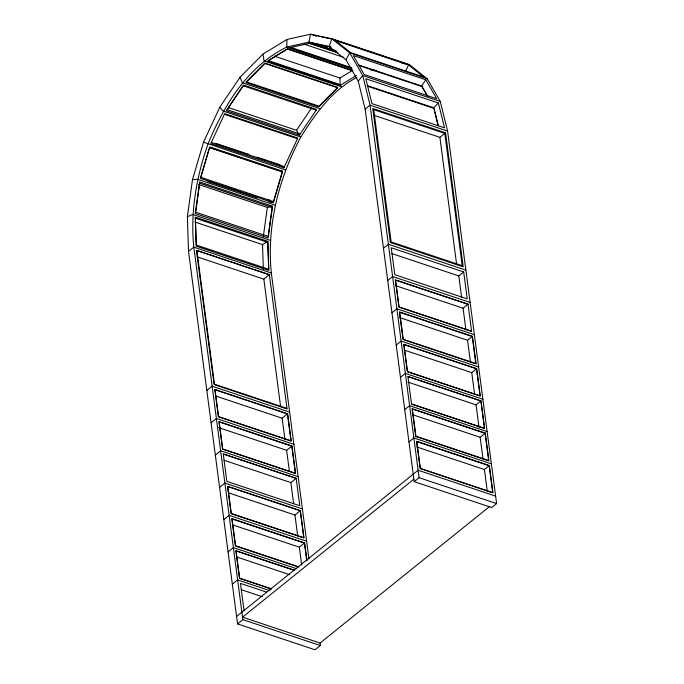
<?xml version="1.0" encoding="UTF-8"?>
<svg xmlns="http://www.w3.org/2000/svg" width="684" height="684" viewBox="0 0 684 684"><rect width="100%" height="100%" fill="white"/><g stroke="black" fill="none" stroke-linecap="round" stroke-linejoin="round"><path stroke-width="1.03" d="M286.989 39.424L286.758 47.076C247.728 66.168 223.907 105.122 207.996 144.05C196.342 177.07 190.229 212.108 193.82 247.129L242.863 619.644L237.562 623.919L188.519 251.396L187.382 216.768L192.503 179.516L203.541 142.178L219.744 107.302L240.007 77.266L262.938 54.121L286.989 39.424L310.519 34.2L331.911 38.791L409.434 64.672L427.243 78.771L440.257 101.42L447.575 131.063L496.618 503.586L491.711 507.537L414.196 481.656L365.153 109.141L358.236 81.157L345.959 59.782L329.149 46.478L308.954 42.143L286.758 47.076L352.192 68.93M263.263 236.997L267.333 207.432L272.54 206.269L268.179 237.929L195.273 213.579L199.625 181.927L272.54 206.269M308.98 558.931L271.334 273.01C266.563 225.891 278.696 178.515 300.806 137.022C315.418 113.886 331.979 90.117 357.005 77.395M268.479 201.66L269.077 199.634M273.19 202.669L282.492 171.205L209.791 146.932L200.489 178.396L273.19 202.669L269.419 201.865M283.903 167.862L297.745 138.065L224.694 113.672L210.852 143.469L283.903 167.862L280.791 165.4M405.595 71.264L408.528 64.946L335.322 40.501L350.627 52.617L423.832 77.061L408.528 64.946M345.959 59.782L349.729 52.89L427.243 78.771M299.336 135.193L226.242 110.782L243.572 85.09L316.666 109.491L299.336 135.193L296.514 130.285L311.536 108.012M427.261 95.794L421.626 85.979L425.799 79.789L353.312 55.592L364.187 74.522L436.674 98.718L425.799 79.789M358.236 81.157L362.734 75.539L349.729 52.89L331.911 38.791L329.149 46.478L331.167 47.153M438.136 125.882L433.656 107.747L438.367 102.993L365.812 78.763L371.951 103.609L444.506 127.84L438.367 102.993M188.519 251.396L193.82 247.129L271.334 273.01M365.153 109.141L370.061 105.182L447.575 131.063M197.462 256.97L263.827 279.132L269.821 274.233M373.823 115.288L439.897 137.347L444.805 133.397L462.222 265.666L391.137 241.931L373.729 109.662L444.805 133.397M206.825 390.47L212.125 386.203L289.64 412.084M383.459 248.207L388.367 244.256L465.889 270.137M211.074 422.755L216.375 418.488L293.898 444.369M387.708 280.5L392.625 276.541L470.139 302.422M215.323 455.04L220.624 450.773L298.147 476.654M391.966 312.785L396.874 308.826L474.388 334.707M215.768 396.036L282.141 418.206L287.442 413.931L290.982 440.821L218.572 416.642L215.032 389.752L287.442 413.931M391.393 253.431L458.784 275.934L463.701 271.984L467.24 298.891L394.813 274.703L391.265 247.796L463.701 271.984M219.581 487.324L224.874 483.058L302.396 508.939M396.216 345.069L401.123 341.111L478.638 367M218.743 427.628L286.622 450.294L291.923 446.028L295.539 473.473L222.599 449.114L218.983 421.669L291.923 446.028M395.608 285.673L463.068 308.202L467.976 304.243L395.489 280.038L399.037 307.013L471.524 331.21M223.83 519.609L229.131 515.343L306.646 541.224M400.465 377.354L405.373 373.396L482.887 399.285M224.019 460.272L290.862 482.588L296.163 478.321L299.772 505.741L226.857 481.391L223.249 453.971L296.163 478.321M399.507 317.556L467.565 340.273L472.473 336.323L476.098 363.897L403.038 339.503L399.413 311.93L472.473 336.323M228.08 551.894L233.381 547.627L296.805 568.806M404.714 409.639L409.622 405.68L487.136 431.57M228.473 492.831L294.932 515.026L300.233 510.76L303.79 537.735L231.286 513.53L227.738 486.546L300.233 510.76M403.902 349.969L471.746 372.618L476.654 368.667L480.262 396.07L407.356 371.728L403.748 344.326L476.654 368.667M232.329 584.179L237.63 579.912L269.847 590.668M408.964 441.924L413.871 437.965L491.394 463.855M232.551 524.876L299.344 547.174L304.645 542.908L306.996 560.803M408.015 382.134L476.055 404.851L480.963 400.901L484.588 428.458L411.546 404.064L407.921 376.508L480.963 400.901M236.578 616.464L418.121 470.25L495.644 496.139M413.871 479.176L242.529 617.165L320.052 643.046L489.727 506.399M414.196 481.656L419.104 477.706L496.618 503.586M412.512 414.675L480.151 437.264L485.059 433.314L488.641 460.494L415.949 436.221L412.375 409.041L485.059 433.314M416.736 446.926L484.426 469.532L489.334 465.582L492.925 492.813L420.181 468.523L416.59 441.291L489.334 465.582M320.052 643.046L320.377 645.534L315.076 649.8L237.562 623.919M274.301 56.131L339.939 78.044L352.286 70.503M352.38 70.324L287.75 48.744L267.478 61.124L340.179 85.406L356.355 75.514M194.974 222.052L262.528 244.607L267.863 241.349L268.821 270.428L196.214 246.18L195.265 217.11L267.863 241.349M187.382 216.768L192.743 214.443L270.257 240.332M370.873 70.204L374.028 69.469M374.362 70.717L376.38 70.272M192.503 179.516L197.582 179.293L275.096 205.174M316.641 35.807L314.64 35.371L316.658 36.047M318.641 36.235L332.646 39.236M330.346 47.025L312.34 43.16L336.554 51.249M400.311 62.432L405.313 63.501L333.655 39.578M402.303 63.142L409.434 64.672M282.492 171.205L277.781 170.196L210.133 147.607M315.555 35.884L310.519 34.2L308.954 42.143L336.135 51.223M313.007 43.297L335.254 50.727M337.306 52.335L309.98 43.212L290.025 47.649L350.747 67.921M309.51 43.34L337.81 52.788M304.26 44.203L343.727 57.379M358.194 64.8L421.626 85.979M358.544 65.407L422.105 86.629L427.748 96.453M290.957 47.47L351.593 67.716M352.893 70.956L287.28 49.043L268.376 60.594L341.051 84.859M440.257 101.42L362.734 75.539L370.061 105.182L419.104 477.706M367.146 85.534L433.656 107.747M367.291 86.124L434.083 108.431M341.572 86.825L264.058 60.944L262.964 54.104M319.924 108.679L242.41 82.79L240.007 77.266M316.119 110.158L243.188 85.808L227.097 109.662L300.028 134.013M228.43 107.55L296.514 130.285M300.806 137.022L223.292 111.141L219.744 107.302M224.292 114.279L297.54 138.741M215.964 143.392L248.985 154.422M256.996 157.098L280.012 164.784M211.262 142.34L284.51 166.793M285.519 169.94L203.541 142.178M207.893 181.431L257.372 197.95M198.471 184.432L267.333 207.432M269.274 274.746L196.881 250.566L214.477 384.237L286.878 408.408M408.006 376.61L480.903 400.952L484.511 428.355L411.614 404.013M223.266 453.996L296.146 478.33M304.645 542.908L231.773 518.575L235.382 545.943L298.13 566.899M298.908 566.899L235.604 545.764L232.064 518.934L304.423 543.096L306.731 560.632M293.983 570.071L235.869 550.663L239.511 578.331L271.574 589.035M294.719 570.473L236.04 550.885L239.639 578.219L271.001 588.693M236.578 556.947L289.683 574.68M266.666 592.147L240.486 583.401L244.034 610.385M241.23 589.685L262.374 596.747M242.863 619.644L320.377 645.534M434.34 109.466L438.17 124.941M467.565 340.273L470.387 361.725M471.746 372.618L474.662 394.753M476.055 404.851L479.014 427.303M480.151 437.264L483.041 459.221M484.426 469.532L487.324 491.531M458.784 275.934L461.649 297.66M463.068 308.202L465.932 329.979M439.897 137.347L456.621 264.323M286.622 450.294L289.409 471.413M290.862 482.588L293.641 503.68M299.344 547.174L301.695 565.069M263.827 279.132L280.594 406.484M282.141 418.206L285.006 439.915M294.932 515.026L297.668 535.777M339.939 78.044L340.179 85.406M262.528 244.607L263.349 269.53M199.694 183.218L195.701 212.211L268.145 236.407L272.138 207.406L199.694 183.218M209.466 147.607L200.694 177.267L273.634 201.626L282.406 171.958L209.466 147.607M264.623 63.39L246.334 81.849L319.36 106.225L337.648 87.774L264.623 63.39M265.136 63.176L245.898 82.593L318.47 106.824L337.708 87.407L265.136 63.176M445.549 132.773L372.754 108.474L390.402 242.546L463.196 266.854L445.549 132.773M468.027 304.2L395.412 279.953L398.977 307.056L471.601 331.304L468.027 304.2M267.769 242.384L195.419 218.23L196.299 245.077L268.658 269.231L267.769 242.384M472.251 336.511L399.704 312.289L403.261 339.315L475.808 363.537L472.251 336.511M269.368 274.66L196.411 250.301L214.092 384.553L287.049 408.912L269.368 274.66M476.517 368.779L403.936 344.548L407.493 371.609L480.074 395.848L476.517 368.779M485.315 433.1L412.042 408.639L415.701 436.435L488.974 460.896L485.315 433.1M489.188 465.701L416.787 441.522L420.327 468.403L492.728 492.574L489.188 465.701M287.631 413.777L214.793 389.461L218.393 416.795L291.23 441.112L287.631 413.777M291.82 446.113L219.128 421.84L222.702 449.029L295.394 473.302L291.82 446.113M300.37 510.64L227.55 486.324L231.149 513.641L303.97 537.957L300.37 510.64"/></g></svg>
